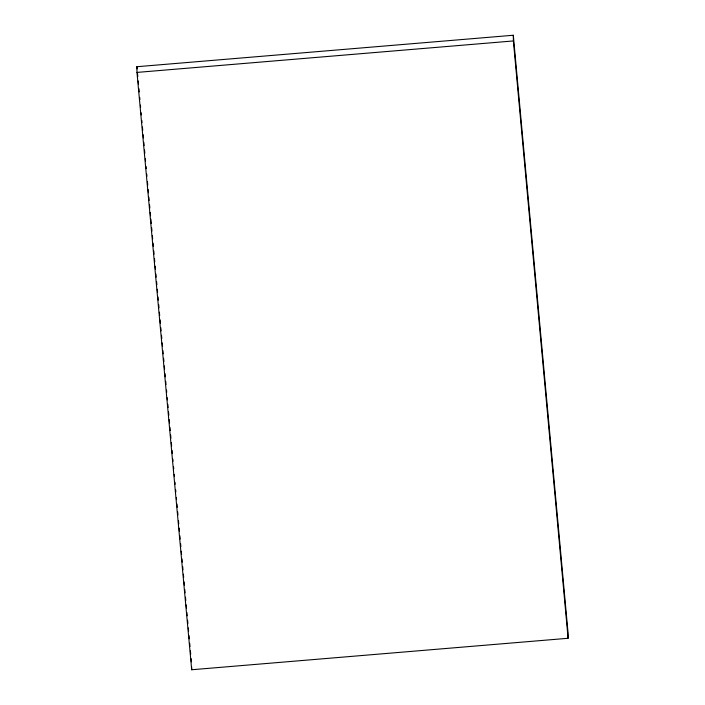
<?xml version="1.0" encoding="UTF-8"?>
<svg xmlns="http://www.w3.org/2000/svg" width="705" height="705" viewBox="0 0 705 705"><rect width="100%" height="100%" fill="white"/><g stroke="black" fill="none" stroke-linecap="round" stroke-linejoin="round"><path stroke-width="1.06" d="M136.902 66.719L513.311 35.25L568.027 632.588L568.098 638.281L191.69 669.75L136.973 72.412L136.902 66.719L137.105 68.905M136.973 72.412L513.381 40.943L513.311 35.25M513.381 40.943L568.098 638.281M137.501 73.294L137.81 76.581M138.206 80.96L138.506 84.256M138.911 88.636L139.211 91.923M139.713 97.405L139.916 99.599M140.418 105.08L140.621 107.266M141.123 112.747L141.317 114.941M141.82 120.423L142.022 122.617M142.428 126.997L142.727 130.284M143.124 134.673L143.432 137.96M143.829 142.34L144.128 145.627M144.534 150.015L144.833 153.302M145.336 158.784L145.538 160.978M146.041 166.459L146.243 168.645M146.746 174.126L146.94 176.321M147.442 181.802L147.742 185.089M148.147 189.469L148.447 192.765M148.852 197.144L149.152 200.431M149.548 204.82L149.857 208.107M150.253 212.487L150.553 215.774M150.861 219.061L151.258 223.45M151.663 227.83L151.963 231.125M152.359 235.505L152.668 238.792M153.064 243.181L153.364 246.468M153.769 250.848L154.069 254.135M154.474 258.524L154.774 261.811M155.171 266.199L155.479 269.486M155.875 273.866L156.175 277.153M156.581 281.542L156.88 284.829M157.285 289.209L157.585 292.496M157.982 296.884L158.29 300.171M158.687 304.56L158.986 307.847M159.392 312.227L159.691 315.514M160.097 319.903L160.396 323.19M160.793 327.569L161.101 330.865M161.498 335.245L161.797 338.532M162.203 342.921L162.502 346.208M162.908 350.588L163.207 353.875M163.604 358.263L163.912 361.55M164.309 365.93L164.609 369.226M165.014 373.606L165.314 376.893M165.719 381.282L166.019 384.569M166.521 390.05L166.724 392.236M167.217 397.717L167.42 399.911M167.825 404.3L168.125 407.587M168.53 411.967L168.83 415.254M169.226 419.642L169.526 422.93M169.931 427.309L170.231 430.596M170.636 434.985L170.936 438.272M171.341 442.661L171.641 445.948M172.038 450.328L172.337 453.615M172.84 459.096L173.042 461.29M173.545 466.772L173.747 468.966M174.25 474.439L174.452 476.633M174.955 482.114L175.148 484.309M175.651 489.79L175.853 491.975M176.356 497.457L176.558 499.651M176.955 504.031L177.263 507.327M177.66 511.707L177.96 514.994M178.462 520.475L178.77 523.762M179.167 528.151L179.467 531.438M179.872 535.818L180.172 539.105M180.577 543.493L180.877 546.78M181.273 551.16L181.582 554.456M181.978 558.836L182.278 562.123M182.683 566.512L182.983 569.799M183.388 574.178L183.688 577.465M184.084 581.854L184.384 585.141M184.789 589.53L185.089 592.817M185.494 597.197L185.794 600.484M186.199 604.872L186.499 608.159M186.895 612.539L187.195 615.826M187.6 620.215L187.9 623.502M188.305 627.891L188.605 631.178M189.002 635.558L189.31 638.845M189.707 643.233L190.006 646.52M190.412 650.9L190.711 654.196M191.117 658.576L191.416 661.863M191.654 666.904L191.69 669.75"/></g></svg>
